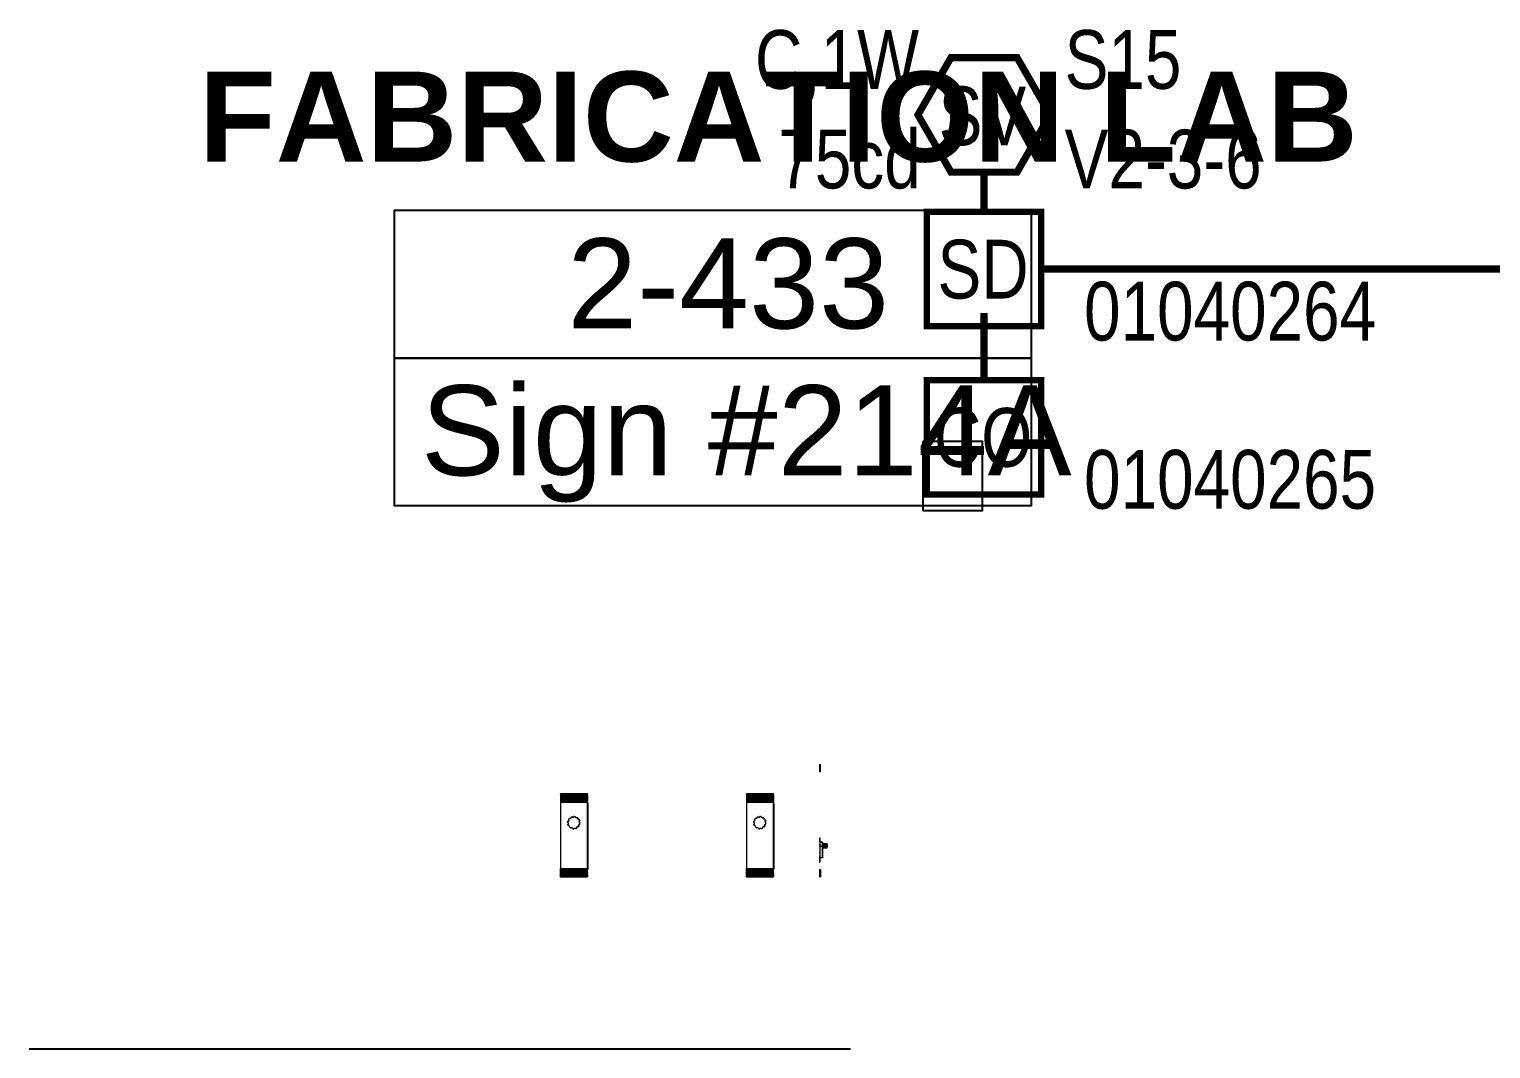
# Model space of a CAD drawing. Header units: inches. Extents: x 9349 to 17082, y 17684 to 25415.
# Drawn here: x 14552.9 to 14851.5, y 17949.7 to 18157.9 of the extents above; entities that cross this region are included whole.
import ezdxf
from ezdxf.enums import TextEntityAlignment as Align

# ---------------------------------------------------------------- set-up
doc = ezdxf.new("R2010")
doc.units = ezdxf.units.IN
doc.header["$LTSCALE"] = 0.25
doc.header["$MEASUREMENT"] = 0
for name, color, linetype in [('BACKGROUND', 8, 'Continuous'), ('CO DETECTOR', 1, 'Continuous'), ('CONDUIT', 6, 'Continuous'), ('SMOKE DETECTOR', 1, 'Continuous'), ('SPEAKER STROBE', 1, 'Continuous')]:
    doc.layers.add(name, color=color, linetype=linetype)
doc.layers.add('G-IMPT', color=8, linetype='Continuous', lineweight=9)
doc.styles.add('Arial', font='arial.ttf', dxfattribs={"width": 0.8})
doc.styles.add('PDF Arial', font='arial.ttf')
doc.styles.add('PDF Arial Bold', font='arialbd.ttf')

# ---------------------------------------------------------------- blocks, each defined once
blk = doc.blocks.new('SIGA-COD')
at = {"layer": 'CO DETECTOR', "const_width": 1.3}
blk.add_lwpolyline([(-11.5, -11.68), (-11.5, 11.7), (11.89, 11.7), (11.89, -11.68)], close=True, dxfattribs=at)
at = {"layer": 'CO DETECTOR', "style": 'Arial', "width": 0.8}
blk.add_text('CO', height=12, dxfattribs=at).set_placement((0, 0), align=Align.MIDDLE)
for tag, p in [('ADDRESS', (20.64, 8.96)), ('ZONE', (20.64, -8.58))]:
    blk.add_attdef(tag, text='', height=12, dxfattribs=at).set_placement(p, align=Align.MIDDLE_LEFT)
blk.add_attdef('SUBSCRIPT', text='', height=12, dxfattribs=at).set_placement((-16.56, -9.02), align=Align.MIDDLE_RIGHT)
blk = doc.blocks.new('SE_ENG_Bandsaw - ENG-Bandsaw_dwg_Group_6-13024900-FA-LEVEL 2-AREA C')
at = {"layer": 'G-IMPT'}
for p, q in [((0, 0.1), (0, 0.19)), ((0, 0.1), (0, 0.19)), ((0, 0.1), (1.5, 0.1)), ((1.5, 0.1), (0, 0.1)), ((0.05, 0.1), (0.05, 0)), ((0.05, 0), (0.05, 0.1)), ((1.45, 0), (0.05, 0)), ((1.45, 0.1), (1.45, 0)), ((1.45, 0), (1.45, 0.1)), ((1.5, 0.1), (1.5, 0.19)), ((1.5, 0.19), (1.5, 0.1)), ((21.5, 0.1), (21.5, 0.19)), ((21.5, 0.1), (23, 0.1)), ((21.55, 0.1), (21.55, 0)), ((22.95, 0.1), (22.95, 0)), ((22.95, 0.1), (22.95, 0)), ((23, 0.19), (23, 0.1)), ((1.45, 0), (0.05, 0)), ((21.55, 0), (22.95, 0))]:
    blk.add_line(p, q, dxfattribs=at)
at = {"layer": 'G-IMPT', "flags": 128}
for points in [[(23, 0.19), (23, 0.1), (21.5, 0.1), (21.5, 0.19)], [(21.55, 0.1), (21.55, 0), (22.95, 0)]]:
    blk.add_lwpolyline(points, dxfattribs=at)
blk = doc.blocks.new('SE_ENG_Bandsaw - ENG-Bandsaw_dwg_Group_2-13024901-FA-LEVEL 2-AREA C')
at = {"layer": 'G-IMPT'}
for p, q in [((1.45, 1.59), (1.45, 1.5)), ((1.45, 1.59), (1.45, 1.5)), ((1.45, 1.5), (1.53, 1.5)), ((1.53, 1.5), (1.45, 1.5)), ((1.53, 1.59), (1.53, 1.5)), ((1.53, 1.59), (1.53, 1.5)), ((1.61, 1.5), (1.53, 1.5)), ((1.82, 1.5), (1.53, 1.5)), ((1.61, 1.59), (1.61, 1.5)), ((1.61, 1.59), (1.61, 1.5)), ((1.68, 1.5), (1.61, 1.5)), ((1.68, 1.59), (1.68, 1.5)), ((1.68, 1.59), (1.68, 1.5)), ((1.68, 1.5), (1.75, 1.5)), ((1.74, 1.5), (1.74, 1.5)), ((1.75, 1.59), (1.75, 1.5)), ((1.75, 1.59), (1.75, 1.5)), ((1.78, 1.59), (1.78, 1.5)), ((1.78, 1.59), (1.78, 1.5)), ((1.78, 1.5), (2.18, 1.5)), ((2.18, 1.5), (1.78, 1.5)), ((1.9, 1.5), (1.92, 1.5)), ((1.91, 1.5), (1.92, 1.5)), ((1.92, 1.59), (1.92, 1.5)), ((2.18, 1.59), (2.18, 1.5)), ((2.18, 1.59), (2.18, 1.5)), ((2.18, 1.5), (2.24, 1.5)), ((2.7, 1.5), (2.18, 1.5)), ((2.24, 1.59), (2.24, 1.5)), ((2.24, 1.59), (2.24, 1.5)), ((2.24, 1.5), (2.31, 1.5)), ((2.31, 1.59), (2.31, 1.5)), ((2.31, 1.59), (2.31, 1.5)), ((2.39, 1.5), (2.31, 1.5)), ((2.32, 1), (2.32, 1.5)), ((2.32, 1), (4.74, 1)), ((2.39, 1.59), (2.39, 1.5)), ((2.39, 1.59), (2.39, 1.5)), ((2.39, 1.5), (2.46, 1.5)), ((2.46, 1.59), (2.46, 1.5)), ((2.46, 1.59), (2.46, 1.5)), ((2.46, 1.5), (2.53, 1.5)), ((2.53, 1.59), (2.53, 1.5)), ((2.53, 1.59), (2.53, 1.5)), ((2.59, 1.5), (2.53, 1.5)), ((2.59, 1.59), (2.59, 1.5)), ((2.59, 1.59), (2.59, 1.5)), ((2.65, 1.5), (2.59, 1.5)), ((2.65, 1.59), (2.65, 1.5)), ((2.65, 1.59), (2.65, 1.5)), ((2.69, 1.5), (2.65, 1.5)), ((2.69, 1.59), (2.69, 1.5)), ((2.69, 1.59), (2.69, 1.5)), ((2.7, 1.59), (2.7, 1.5)), ((2.7, 1.59), (2.7, 1.5)), ((3.3, 1.5), (2.7, 1.5)), ((2.7, 1.5), (2.72, 1.5)), ((3.3, 1.5), (2.7, 1.5)), ((2.72, 1.5), (2.71, 1.5)), ((2.72, 1.59), (2.72, 1.5)), ((2.72, 1.5), (2.72, 1.5)), ((3.3, 1.59), (3.3, 1.5)), ((3.3, 1.59), (3.3, 1.5)), ((3.3, 1.5), (3.33, 1.5)), ((3.95, 1.5), (3.3, 1.5)), ((3.33, 1.59), (3.33, 1.5)), ((3.33, 1.59), (3.33, 1.5)), ((3.33, 1.5), (3.38, 1.5)), ((3.38, 1.59), (3.38, 1.5)), ((3.38, 1.59), (3.38, 1.5)), ((3.38, 1.5), (3.44, 1.5)), ((3.44, 1.59), (3.44, 1.5)), ((3.44, 1.59), (3.44, 1.5)), ((3.51, 1.5), (3.44, 1.5)), ((3.51, 1.59), (3.51, 1.5)), ((3.51, 1.59), (3.51, 1.5)), ((3.58, 1.5), (3.51, 1.5)), ((3.58, 1.59), (3.58, 1.5)), ((3.58, 1.59), (3.58, 1.5)), ((3.66, 1.5), (3.58, 1.5)), ((3.66, 1.59), (3.66, 1.5)), ((3.66, 1.59), (3.66, 1.5)), ((3.73, 1.5), (3.66, 1.5)), ((3.73, 1.59), (3.73, 1.5)), ((3.73, 1.59), (3.73, 1.5)), ((3.79, 1.5), (3.73, 1.5)), ((3.79, 1.59), (3.79, 1.5)), ((3.79, 1.59), (3.79, 1.5)), ((3.79, 1.5), (3.85, 1.5)), ((3.85, 1.59), (3.85, 1.5)), ((3.85, 1.59), (3.85, 1.5)), ((3.9, 1.5), (3.85, 1.5)), ((3.9, 1.59), (3.9, 1.5)), ((3.9, 1.59), (3.9, 1.5)), ((3.93, 1.5), (3.9, 1.5)), ((3.93, 1.59), (3.93, 1.5)), ((3.93, 1.59), (3.93, 1.5)), ((3.95, 1.5), (3.93, 1.5)), ((3.95, 1.59), (3.95, 1.5)), ((3.95, 1.59), (3.95, 1.5)), ((4.59, 1.5), (3.95, 1.5)), ((4.59, 1.5), (3.95, 1.5)), ((4.41, 0), (4.41, 1)), ((4.42, 1), (4.41, 1)), ((4.41, 1), (4.42, 1)), ((4.41, 1), (4.41, 0)), ((4.42, 1), (4.42, 0)), ((4.42, 1), (4.42, 0)), ((4.47, 0), (4.47, 1)), ((4.47, 1), (4.47, 0)), ((4.53, 1), (4.53, 0)), ((4.53, 1), (4.53, 0)), ((4.59, 1.59), (4.59, 1.5)), ((4.59, 1.59), (4.59, 1.5)), ((4.59, 1.59), (4.59, 1.5)), ((4.6, 1.5), (4.59, 1.5)), ((4.59, 1.5), (4.59, 1.5)), ((5.2, 1.5), (4.59, 1.5)), ((4.6, 1.59), (4.6, 1.5)), ((4.6, 1.59), (4.6, 1.5)), ((4.6, 1.5), (4.63, 1.5)), ((4.62, 1), (4.62, 0)), ((4.62, 1), (4.62, 0)), ((4.63, 1.59), (4.63, 1.5)), ((4.63, 1.59), (4.63, 1.5)), ((4.63, 1.5), (4.68, 1.5)), ((4.68, 1.59), (4.68, 1.5)), ((4.68, 1.59), (4.68, 1.5)), ((4.73, 1.5), (4.68, 1.5)), ((4.71, 1), (4.71, 0)), ((4.71, 1), (4.71, 0)), ((4.73, 1.59), (4.73, 1.5)), ((4.73, 1.59), (4.73, 1.5)), ((4.8, 1.5), (4.73, 1.5)), ((4.74, 1.5), (4.74, 1)), ((4.74, 1), (4.74, 1.5)), ((4.74, 1), (5.57, 1)), ((5.57, 1), (4.74, 1)), ((4.8, 1.59), (4.8, 1.5)), ((4.8, 1.59), (4.8, 1.5)), ((4.87, 1.5), (4.8, 1.5)), ((4.82, 0), (4.82, 1)), ((4.82, 1), (4.82, 0)), ((4.87, 1.59), (4.87, 1.5)), ((4.87, 1.59), (4.87, 1.5)), ((4.87, 1.5), (4.94, 1.5)), ((4.92, 1), (4.92, 0)), ((4.92, 1), (4.92, 0)), ((4.94, 1.59), (4.94, 1.5)), ((4.94, 1.59), (4.94, 1.5)), ((5.02, 1.5), (4.94, 1.5)), ((5.01, 1), (5.01, 0)), ((5.01, 1), (5.01, 0)), ((5.02, 1.59), (5.02, 1.5)), ((5.02, 1.59), (5.02, 1.5)), ((5.08, 1.5), (5.02, 1.5)), ((5.08, 1.59), (5.08, 1.5)), ((5.08, 1.59), (5.08, 1.5)), ((5.08, 1.5), (5.15, 1.5)), ((5.09, 0), (5.09, 1)), ((5.09, 1), (5.09, 0)), ((5.15, 1.59), (5.15, 1.5)), ((5.15, 1.59), (5.15, 1.5)), ((5.2, 1.5), (5.15, 1.5)), ((5.15, 1), (5.15, 0)), ((5.15, 1), (5.15, 0)), ((5.2, 1), (5.19, 1)), ((5.19, 0), (5.19, 1)), ((5.19, 1), (5.19, 0)), ((5.2, 1.59), (5.2, 1.5)), ((5.2, 1.59), (5.2, 1.5)), ((5.71, 1.5), (5.2, 1.5)), ((5.71, 1.5), (5.2, 1.5)), ((5.2, 1), (5.2, 0)), ((5.2, 1), (5.2, 0)), ((5.57, 1), (5.57, 1.5)), ((5.57, 1.5), (5.57, 1)), ((5.64, 1.59), (5.64, 1.5)), ((5.65, 1.5), (5.64, 1.5)), ((5.64, 1.5), (5.65, 1.5)), ((5.68, 1.5), (5.65, 1.5)), ((5.71, 1.59), (5.71, 1.5)), ((5.71, 1.59), (5.71, 1.5)), ((5.71, 1.5), (5.76, 1.5)), ((6.11, 1.5), (5.71, 1.5)), ((5.76, 1.59), (5.76, 1.5)), ((5.76, 1.59), (5.76, 1.5)), ((5.76, 1.5), (5.82, 1.5)), ((5.82, 1.59), (5.82, 1.5)), ((5.82, 1.59), (5.82, 1.5)), ((5.89, 1.5), (5.82, 1.5)), ((5.89, 1.59), (5.89, 1.5)), ((5.89, 1.59), (5.89, 1.5)), ((5.97, 1.5), (5.89, 1.5)), ((5.97, 1.59), (5.97, 1.5)), ((5.97, 1.59), (5.97, 1.5)), ((5.97, 1.5), (6.04, 1.5)), ((6.04, 1.59), (6.04, 1.5)), ((6.04, 1.59), (6.04, 1.5)), ((6.04, 1.5), (6.11, 1.5)), ((6.11, 1.59), (6.11, 1.5)), ((6.11, 1.59), (6.11, 1.5)), ((6.11, 1.5), (6.36, 1.5)), ((6.36, 1.5), (6.11, 1.5)), ((6.15, 1.59), (6.15, 1.5)), ((6.15, 1.5), (6.15, 1.5)), ((6.45, 1.5), (6.32, 1.5)), ((6.36, 1.59), (6.36, 1.5)), ((6.36, 1.59), (6.36, 1.5)), ((6.36, 1.5), (6.45, 1.5)), ((6.37, 1.59), (6.37, 1.5)), ((6.37, 1.59), (6.37, 1.5)), ((6.45, 1.5), (6.37, 1.5)), ((6.45, 1.59), (6.45, 1.5)), ((6.45, 1.59), (6.45, 1.5)), ((4.41, 0), (4.42, 0)), ((4.41, 0), (4.42, 0)), ((4.47, 0), (4.42, 0)), ((4.47, 0), (4.53, 0)), ((4.53, 0), (4.62, 0)), ((4.71, 0), (4.62, 0)), ((4.82, 0), (4.71, 0)), ((4.82, 0), (4.92, 0)), ((5.01, 0), (4.92, 0)), ((5.09, 0), (5.01, 0)), ((5.09, 0), (5.15, 0)), ((5.19, 0), (5.15, 0)), ((5.2, 0), (5.18, 0)), ((5.19, 0), (5.2, 0))]:
    blk.add_line(p, q, dxfattribs=at)
at = {"layer": 'G-IMPT', "flags": 128}
blk.add_lwpolyline([(4.74, 1), (2.32, 1), (2.32, 1.5)], dxfattribs=at)
blk = doc.blocks.new('SE_ENG_Bandsaw - ENG-Bandsaw_dwg_Group_4-13024904-FA-LEVEL 2-AREA C')
blk.add_blockref('SE_ENG_Bandsaw - ENG-Bandsaw_dwg_Group_2-13024901-FA-LEVEL 2-AREA C', (0, 0))
blk = doc.blocks.new('SE_ENG_Bandsaw - ENG-Bandsaw_dwg_Group_9-13024905-FA-LEVEL 2-AREA C')
at = {"layer": 'G-IMPT'}
for p, q in [((0.04, 1.57), (0, 1.25)), ((0.11, 1.25), (0, 1.25)), ((0, 1.25), (0.11, 1.25)), ((0.04, 1.57), (0.15, 1.55)), ((0.15, 1.55), (0.04, 1.57)), ((0.15, 0.95), (0.04, 0.93)), ((0.15, 0.95), (0.04, 0.93)), ((0.17, 0.62), (0.04, 0.93)), ((0.11, 1.25), (0.15, 0.95)), ((0.15, 1.55), (0.26, 1.82)), ((0.37, 2.13), (0.17, 1.87)), ((0.26, 1.82), (0.17, 1.87)), ((0.26, 1.82), (0.17, 1.87)), ((0.17, 0.62), (0.26, 0.68)), ((0.17, 0.62), (0.26, 0.68)), ((0.44, 0.44), (0.26, 0.68)), ((0.37, 2.13), (0.44, 2.06)), ((0.44, 2.06), (0.37, 2.13)), ((0.37, 0.37), (0.44, 0.44)), ((0.44, 0.44), (0.37, 0.37)), ((0.62, 0.17), (0.37, 0.37)), ((0.44, 2.06), (0.68, 2.24)), ((0.62, 2.33), (0.93, 2.46)), ((0.62, 2.33), (0.68, 2.24)), ((0.62, 2.33), (0.68, 2.24)), ((0.68, 0.26), (0.62, 0.17)), ((0.62, 0.17), (0.68, 0.26)), ((0.95, 0.15), (0.68, 0.26)), ((0.93, 2.46), (0.95, 2.35)), ((0.93, 2.46), (0.95, 2.35)), ((0.95, 0.15), (0.93, 0.04)), ((0.93, 0.04), (0.95, 0.15)), ((0.93, 0.04), (1.25, 0)), ((0.95, 2.35), (1.25, 2.39)), ((1.25, 2.5), (1.57, 2.46)), ((1.25, 2.5), (1.25, 2.39)), ((1.25, 2.39), (1.25, 2.5)), ((1.55, 0.15), (1.25, 0.11)), ((1.25, 0.11), (1.25, 0)), ((1.25, 0), (1.25, 0.11)), ((1.57, 2.46), (1.55, 2.35)), ((1.55, 2.35), (1.57, 2.46)), ((1.82, 2.24), (1.55, 2.35)), ((1.57, 0.04), (1.55, 0.15)), ((1.55, 0.15), (1.57, 0.04)), ((1.87, 0.17), (1.57, 0.04)), ((1.87, 2.33), (1.82, 2.24)), ((1.82, 2.24), (1.87, 2.33)), ((2.06, 0.44), (1.82, 0.26)), ((1.82, 0.26), (1.87, 0.17)), ((1.82, 0.26), (1.87, 0.17)), ((1.87, 2.33), (2.13, 2.13)), ((2.13, 2.13), (2.06, 2.06)), ((2.13, 2.13), (2.06, 2.06)), ((2.24, 1.82), (2.06, 2.06)), ((2.13, 0.37), (2.06, 0.44)), ((2.13, 0.37), (2.06, 0.44)), ((2.33, 0.62), (2.13, 0.37)), ((2.24, 1.82), (2.33, 1.87)), ((2.24, 1.82), (2.33, 1.87)), ((2.35, 0.95), (2.24, 0.68)), ((2.24, 0.68), (2.33, 0.62)), ((2.33, 0.62), (2.24, 0.68)), ((2.33, 1.87), (2.46, 1.57)), ((2.46, 1.57), (2.35, 1.55)), ((2.35, 1.55), (2.46, 1.57)), ((2.35, 1.55), (2.39, 1.25)), ((2.46, 0.93), (2.35, 0.95)), ((2.35, 0.95), (2.46, 0.93)), ((2.39, 1.25), (2.5, 1.25)), ((2.5, 1.25), (2.39, 1.25)), ((2.5, 1.25), (2.46, 0.93))]:
    blk.add_line(p, q, dxfattribs=at)
for radius, start, end in [(1.25, 165, 180), (1.25, 165, 180), (1.25, 195, 210), (1.25, 195, 210), (1.14, 180, 195), (1.14, 180, 195), (1.14, 150, 165), (1.14, 150, 165), (1.25, 135, 150), (1.25, 135, 150), (1.14, 210, 225), (1.14, 210, 225), (1.25, 225, 240), (1.25, 225, 240), (1.14, 120, 135), (1.14, 120, 135), (1.25, 105, 120), (1.25, 105, 120), (1.14, 240, 255), (1.14, 240, 255), (1.25, 255, 270), (1.25, 255, 270), (1.14, 90, 105), (1.14, 90, 105), (1.25, 75, 90), (1.25, 75, 90), (1.14, 270, 285), (1.14, 270, 285), (1.14, 60, 75), (1.14, 60, 75), (1.25, 285, 300), (1.25, 285, 300), (1.14, 300, 315), (1.14, 300, 315), (1.25, 45, 60), (1.25, 45, 60), (1.14, 30, 45), (1.14, 30, 45), (1.25, 315, 330), (1.25, 315, 330), (1.14, 330, 345), (1.14, 330, 345), (1.25, 15, 30), (1.25, 15, 30), (1.14, 360, 15), (1.14, 360, 15), (1.25, 345, 0), (1.25, 345, 0)]:
    blk.add_arc((1.25, 1.25), radius, start, end, dxfattribs=at)
blk = doc.blocks.new('SE_ENG_Bandsaw - ENG-Bandsaw_dwg_Group_12-13024906-FA-LEVEL 2-AREA C')
at = {"layer": 'G-IMPT'}
for p, q in [((1.6, 0), (1.6, 0.05)), ((1.6, 0.05), (1.6, 0)), ((1.6, 0.05), (1.6, 0)), ((1.6, 0), (1.84, 0)), ((1.61, 0.05), (1.61, 0)), ((1.61, 0.05), (1.61, 0)), ((1.62, 0.05), (1.62, 0)), ((1.62, 0.05), (1.62, 0)), ((1.63, 0.05), (1.63, 0)), ((1.63, 0.05), (1.63, 0)), ((1.65, 0.05), (1.65, 0)), ((1.65, 0.05), (1.65, 0)), ((1.67, 0.05), (1.67, 0)), ((1.67, 0.05), (1.67, 0)), ((1.69, 0), (1.69, 0.05)), ((1.69, 0.05), (1.69, 0)), ((1.72, 0.05), (1.72, 0)), ((1.72, 0.05), (1.72, 0)), ((1.74, 0), (1.74, 0.05)), ((1.74, 0.05), (1.74, 0)), ((1.74, 0.05), (1.74, 0)), ((1.74, 0), (1.81, 0)), ((1.75, 0), (1.75, 0.05)), ((1.75, 0), (1.75, 0.05)), ((1.75, 0.05), (1.75, 0)), ((1.75, 0.05), (1.75, 0)), ((1.76, 0.05), (1.76, 0)), ((1.76, 0.05), (1.76, 0)), ((1.77, 0), (1.77, 0.05)), ((1.77, 0.05), (1.77, 0)), ((1.78, 0.05), (1.78, 0)), ((1.78, 0.05), (1.78, 0)), ((1.79, 0.05), (1.79, 0)), ((1.79, 0.05), (1.79, 0)), ((1.81, 0), (1.81, 0.05)), ((1.81, 0), (1.81, 0.05)), ((1.81, 0.05), (1.81, 0)), ((1.81, 0.05), (1.81, 0)), ((1.84, 0.05), (1.84, 0)), ((14.81, 0), (14.81, 0.05)), ((14.81, 0.05), (14.81, 0)), ((15, 0), (14.81, 0)), ((14.83, 0.05), (14.83, 0)), ((14.84, 0.05), (14.84, 0)), ((14.84, 0.05), (14.84, 0)), ((14.86, 0.05), (14.86, 0)), ((14.86, 0.05), (14.86, 0)), ((14.88, 0), (14.88, 0.05)), ((14.88, 0.05), (14.88, 0)), ((14.91, 0), (14.91, 0.05)), ((14.91, 0.05), (14.91, 0)), ((14.92, 0.05), (14.92, 0)), ((14.92, 0.05), (14.92, 0)), ((14.94, 0.05), (14.94, 0)), ((14.94, 0.05), (14.94, 0)), ((14.96, 0), (14.96, 0.05)), ((14.96, 0.05), (14.96, 0)), ((14.97, 0.05), (14.97, 0)), ((14.97, 0.05), (14.97, 0)), ((14.98, 0.05), (14.98, 0)), ((14.98, 0.05), (14.98, 0)), ((14.99, 0.05), (14.99, 0)), ((14.99, 0.05), (14.99, 0)), ((14.99, 0.05), (14.99, 0)), ((14.99, 0.05), (14.99, 0)), ((15, 0.05), (15, 0)), ((15, 0.05), (15, 0)), ((1.74, 0), (1.6, 0)), ((1.6, 0), (1.6, 0)), ((1.61, 0), (1.6, 0)), ((1.61, 0), (1.62, 0)), ((1.62, 0), (1.63, 0)), ((1.65, 0), (1.63, 0)), ((1.67, 0), (1.65, 0)), ((1.69, 0), (1.67, 0)), ((1.69, 0), (1.72, 0)), ((1.75, 0), (1.72, 0)), ((1.74, 0), (1.74, 0)), ((1.74, 0), (1.75, 0)), ((1.78, 0), (1.75, 0)), ((1.75, 0), (1.76, 0)), ((1.77, 0), (1.76, 0)), ((1.77, 0), (1.79, 0)), ((1.81, 0), (1.78, 0)), ((1.79, 0), (1.81, 0)), ((1.81, 0), (1.84, 0)), ((1.84, 0), (1.81, 0)), ((14.81, 0), (1.84, 0)), ((14.81, 0), (14.84, 0)), ((14.83, 0), (14.81, 0)), ((14.83, 0), (15, 0)), ((14.86, 0), (14.84, 0)), ((14.88, 0), (14.86, 0)), ((14.88, 0), (14.91, 0)), ((14.91, 0), (14.92, 0)), ((14.92, 0), (14.94, 0)), ((14.96, 0), (14.94, 0)), ((14.96, 0), (14.97, 0)), ((14.97, 0), (14.98, 0)), ((14.98, 0), (14.99, 0)), ((14.99, 0), (15, 0)), ((14.99, 0), (14.99, 0))]:
    blk.add_line(p, q, dxfattribs=at)
at = {"layer": 'G-IMPT', "flags": 128}
for points in [[(1.74, 0.05), (1.74, 0), (1.6, 0), (1.6, 0.05)], [(14.81, 0), (1.84, 0), (1.84, 0.05)], [(15, 0), (14.83, 0), (14.83, 0.05)]]:
    blk.add_lwpolyline(points, dxfattribs=at)
blk = doc.blocks.new('SE_ENG_Bandsaw - ENG-Bandsaw_dwg_Group_10-13024907-FA-LEVEL 2-AREA C')
at = {"layer": 'G-IMPT'}
for p, q in [((0, 5.5), (0.01, 5.5)), ((0, 5.5), (0, 0)), ((0.01, 5.5), (0.06, 5.5)), ((0.01, 5.5), (0.01, 0)), ((0.01, 0), (0.01, 5.5)), ((0.06, 5.5), (0.13, 5.5)), ((0.06, 5.5), (0.06, 0)), ((0.06, 0), (0.06, 5.5)), ((0.13, 5.5), (0.23, 5.5)), ((0.13, 5.5), (0.13, 0)), ((0.13, 0), (0.13, 5.5)), ((0.23, 5.5), (0.36, 5.5)), ((0.23, 5.5), (0.23, 0)), ((0.23, 0), (0.23, 5.5)), ((0.36, 5.5), (0.51, 5.5)), ((0.36, 5.5), (0.36, 0)), ((0.36, 0), (0.36, 5.5)), ((0.51, 5.5), (0.68, 5.5)), ((0.51, 5.5), (0.51, 0)), ((0.51, 0), (0.51, 5.5)), ((0.68, 5.5), (0.87, 5.5)), ((0.68, 5.5), (0.68, 0)), ((0.68, 0), (0.68, 5.5)), ((0.87, 5.5), (1.08, 5.5)), ((0.87, 5.5), (0.87, 0)), ((0.87, 0), (0.87, 5.5)), ((1.08, 5.5), (1.3, 5.5)), ((1.08, 5.5), (1.08, 0)), ((1.08, 0), (1.08, 5.5)), ((1.3, 5.5), (1.52, 5.5)), ((1.3, 5.5), (1.3, 0)), ((1.3, 0), (1.3, 5.5)), ((1.52, 5.5), (1.75, 5.5)), ((1.52, 5.5), (1.52, 0)), ((1.52, 0), (1.52, 5.5)), ((15.25, 5.5), (1.75, 5.5)), ((1.75, 5.5), (1.75, 0)), ((15.25, 5.5), (1.75, 5.5)), ((15.48, 5.5), (15.25, 5.5)), ((15.25, 5.5), (15.25, 0)), ((15.7, 5.5), (15.48, 5.5)), ((15.48, 5.5), (15.48, 0)), ((15.48, 0), (15.48, 5.5)), ((15.92, 5.5), (15.7, 5.5)), ((15.7, 5.5), (15.7, 0)), ((15.7, 0), (15.7, 5.5)), ((16.12, 5.5), (15.92, 5.5)), ((15.92, 5.5), (15.92, 0)), ((15.92, 0), (15.92, 5.5)), ((16.32, 5.5), (16.12, 5.5)), ((16.12, 5.5), (16.12, 0)), ((16.12, 0), (16.12, 5.5)), ((16.49, 5.5), (16.32, 5.5)), ((16.32, 5.5), (16.32, 0)), ((16.32, 0), (16.32, 5.5)), ((16.64, 5.5), (16.49, 5.5)), ((16.49, 5.5), (16.49, 0)), ((16.49, 0), (16.49, 5.5)), ((16.77, 5.5), (16.64, 5.5)), ((16.64, 0), (16.64, 5.5)), ((16.64, 0), (16.64, 5.5)), ((16.77, 5.5), (16.87, 5.5)), ((16.77, 5.5), (16.77, 0)), ((16.77, 0), (16.77, 5.5)), ((16.94, 5.5), (16.87, 5.5)), ((16.87, 5.5), (16.87, 0)), ((16.87, 0), (16.87, 5.5)), ((16.99, 5.5), (16.94, 5.5)), ((16.94, 5.5), (16.94, 0)), ((16.94, 0), (16.94, 5.5)), ((17, 5.5), (16.99, 5.5)), ((16.99, 5.5), (16.99, 0)), ((16.99, 0), (16.99, 5.5)), ((17, 5.5), (17, 0)), ((15.25, 0), (1.75, 0)), ((0.01, 0), (0, 0)), ((0.06, 0), (0.01, 0)), ((0.06, 0), (0.13, 0)), ((0.13, 0), (0.23, 0)), ((0.36, 0), (0.23, 0)), ((0.51, 0), (0.36, 0)), ((0.51, 0), (0.68, 0)), ((0.87, 0), (0.68, 0)), ((0.87, 0), (1.08, 0)), ((1.08, 0), (1.3, 0)), ((1.3, 0), (1.52, 0)), ((1.75, 0), (1.52, 0)), ((1.75, 0), (15.25, 0)), ((15.25, 0), (15.48, 0)), ((15.7, 0), (15.48, 0)), ((15.92, 0), (15.7, 0)), ((16.12, 0), (15.92, 0)), ((16.32, 0), (16.12, 0)), ((16.49, 0), (16.32, 0)), ((16.64, 0), (16.49, 0)), ((16.64, 0), (16.77, 0)), ((16.77, 0), (16.87, 0)), ((16.94, 0), (16.87, 0)), ((16.99, 0), (16.94, 0)), ((17, 0), (16.99, 0))]:
    blk.add_line(p, q, dxfattribs=at)
blk = doc.blocks.new('SE_ENG_Bandsaw - ENG-Bandsaw_dwg_Group_11-13024909-FA-LEVEL 2-AREA C')
blk.add_blockref('SE_ENG_Bandsaw - ENG-Bandsaw_dwg_Group_10-13024907-FA-LEVEL 2-AREA C', (0, 0.05))
blk = doc.blocks.new('SE_ENG_Bandsaw - ENG-Bandsaw_dwg_Group_13-13024910-FA-LEVEL 2-AREA C')
for name, p in [('SE_ENG_Bandsaw - ENG-Bandsaw_dwg_Group_11-13024909-FA-LEVEL 2-AREA C', (0, 0)), ('SE_ENG_Bandsaw - ENG-Bandsaw_dwg_Group_9-13024905-FA-LEVEL 2-AREA C', (9.83, 1.59)), ('SE_ENG_Bandsaw - ENG-Bandsaw_dwg_Group_12-13024906-FA-LEVEL 2-AREA C', (0, 0))]:
    blk.add_blockref(name, p)
blk = doc.blocks.new('SE_ENG_Bandsaw - ENG-Bandsaw_dwg_Group_7-13024920-FA-LEVEL 2-AREA C')
for name, p in [('SE_ENG_Bandsaw - ENG-Bandsaw_dwg_Group_13-13024910-FA-LEVEL 2-AREA C', (0, 10.95)), ('SE_ENG_Bandsaw - ENG-Bandsaw_dwg_Group_6-13024900-FA-LEVEL 2-AREA C', (0, 1.4)), ('SE_ENG_Bandsaw - ENG-Bandsaw_dwg_Group_4-13024904-FA-LEVEL 2-AREA C', (1.56, 0))]:
    blk.add_blockref(name, p)
blk = doc.blocks.new('SE_ENG_Bandsaw - ENG-Bandsaw_dwg_Group_23-13024922-FA-LEVEL 2-AREA C')
blk.add_blockref('SE_ENG_Bandsaw - ENG-Bandsaw_dwg_Group_7-13024920-FA-LEVEL 2-AREA C', (0, 0))
blk = doc.blocks.new('SE_ENG_Bandsaw - ENG-Bandsaw_dwg_Group_30-13024929-FA-LEVEL 2-AREA C')
blk.add_blockref('SE_ENG_Bandsaw - ENG-Bandsaw_dwg_Group_23-13024922-FA-LEVEL 2-AREA C', (2.13, 0))
blk = doc.blocks.new('SE_ENG_Bandsaw - ENG-Bandsaw_dwg_Group_7-V8-FA-LEVEL 2-AREA C')
blk.add_blockref('SE_ENG_Bandsaw - ENG-Bandsaw_dwg_Group_13-13024910-FA-LEVEL 2-AREA C', (0, 10.95))
blk = doc.blocks.new('SE_ENG_Bandsaw - ENG-Bandsaw_dwg_Group_23-V9-FA-LEVEL 2-AREA C')
blk.add_blockref('SE_ENG_Bandsaw - ENG-Bandsaw_dwg_Group_7-V8-FA-LEVEL 2-AREA C', (0, 0))
blk = doc.blocks.new('SE_ENG_Bandsaw - ENG-Bandsaw_dwg_Group_30-V10-FA-LEVEL 2-AREA C')
blk.add_blockref('SE_ENG_Bandsaw - ENG-Bandsaw_dwg_Group_23-V9-FA-LEVEL 2-AREA C', (2.13, 0))
blk = doc.blocks.new('SIGA-PD')
at = {"layer": 'SMOKE DETECTOR', "const_width": 1.3}
blk.add_lwpolyline([(-11.5, -11.68), (-11.5, 11.7), (11.89, 11.7), (11.89, -11.68)], close=True, dxfattribs=at)
at = {"layer": 'SMOKE DETECTOR', "style": 'Arial', "width": 0.8}
blk.add_text('SD', height=12, dxfattribs=at).set_placement((0, 0), align=Align.MIDDLE)
for tag, p in [('ADDRESS', (20.64, 8.96)), ('ZONE', (20.64, -8.58))]:
    blk.add_attdef(tag, text='', height=12, dxfattribs=at).set_placement(p, align=Align.MIDDLE_LEFT)
blk.add_attdef('SUBSCRIPT', text='', height=12, dxfattribs=at).set_placement((-16.56, -9.02), align=Align.MIDDLE_RIGHT)
blk = doc.blocks.new('GC-S7VM')
at = {"layer": 'SPEAKER STROBE', "const_width": 1.46}
blk.add_lwpolyline([(13.83, 0.21), (7.08, 11.9), (-6.42, 11.9), (-13.17, 0.21), (-6.42, -11.49), (7.08, -11.49)], close=True, dxfattribs=at)
at = {"layer": 'SPEAKER STROBE', "style": 'Arial', "width": 0.8}
blk.add_text('SV', height=12, dxfattribs=at).set_placement((0, 0), align=Align.MIDDLE)
for tag, p in [('Speaker_Circuit', (16.8, 11.52)), ('Visual_Circuit', (16.8, -8.82))]:
    blk.add_attdef(tag, text='', height=12, dxfattribs=at).set_placement(p, align=Align.MIDDLE_LEFT)
for tag, p in [('C', (-12.95, 11.52)), ('CANDELA', (-12.62, -8.82)), ('1/2W', (-12.62, -29.16))]:
    blk.add_attdef(tag, text='', height=12, dxfattribs=at).set_placement(p, align=Align.MIDDLE_RIGHT)

msp = doc.modelspace()

# ---------------------------------------------------------------- linework, layer by layer
at = {"layer": 'BACKGROUND'}
for points in [[(14627.42, 18120.99), (14757.59, 18120.99), (14757.59, 18090.78), (14627.42, 18090.78), (14757.59, 18090.78), (14757.59, 18060.57), (14627.42, 18060.57)], [(14627.45, 18121), (14627.45, 18090.78), (14627.45, 18060.57)], [(14735.42, 18059.6), (14747.64, 18059.6), (14747.64, 18073.75), (14735.42, 18073.75)], [(14735.43, 18073.75), (14735.43, 18059.6)], [(14552.88, 17949.68), (14720.66, 17949.68)]]:
    msp.add_lwpolyline(points, dxfattribs=at)
at = {"layer": 'CONDUIT', "lineweight": 0, "const_width": 1.5}
for points in [[(14747.94, 18120.64), (14747.94, 18128.77)], [(14759.63, 18108.95), (14912.68, 18108.95)], [(14747.94, 18099.96), (14747.94, 18086.28)]]:
    msp.add_lwpolyline(points, dxfattribs=at)

# ---------------------------------------------------------------- block references
at = {"layer": 'BACKGROUND', "rotation": 89.99999999996842}
for name, p in [('SE_ENG_Bandsaw - ENG-Bandsaw_dwg_Group_30-13024929-FA-LEVEL 2-AREA C', (14715.93, 17982.65)), ('SE_ENG_Bandsaw - ENG-Bandsaw_dwg_Group_30-V10-FA-LEVEL 2-AREA C', (14677.93, 17982.65))]:
    msp.add_blockref(name, p, dxfattribs=at)
at = {"layer": 'CO DETECTOR'}
msp.add_blockref('SIGA-COD', (14747.75, 18074.58), dxfattribs=at).add_auto_attribs({'ZONE': '01040265'})
at = {"layer": 'SMOKE DETECTOR'}
msp.add_blockref('SIGA-PD', (14747.75, 18108.94), dxfattribs=at).add_auto_attribs({'ZONE': '01040264'})
at = {"layer": 'SPEAKER STROBE'}
msp.add_blockref('GC-S7VM', (14747.62, 18140.25), dxfattribs=at).add_auto_attribs({'C': 'C,1W', 'Speaker_Circuit': 'S15', 'Visual_Circuit': 'V2-3-6', 'CANDELA': '75cd'})

# ---------------------------------------------------------------- texts
at = {"layer": 'BACKGROUND', "attachment_point": 7}
for s, insert, char_height, style in [('FABRICATION LAB', (14587.57, 18130.65), 18.379, 'PDF Arial Bold'), ('2-433', (14662.79, 18096.56), 18.408, 'PDF Arial'), ('Sign #214A', (14632.89, 18061.26), 18.408, 'PDF Arial')]:
    msp.add_mtext(s, dxfattribs=dict(at, insert=insert, char_height=char_height, style=style))

doc.saveas('drawing.dxf')
